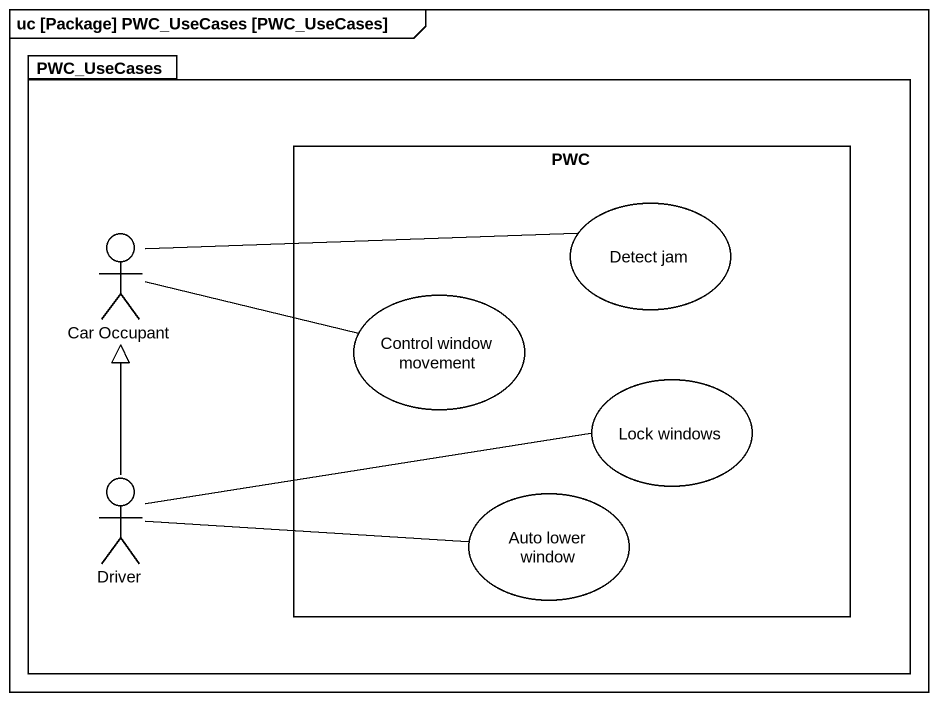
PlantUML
@startuml
mainframe uc [Package] PWC_UseCases [PWC_UseCases]
package PWC_UseCases {
  rectangle PWC {
    usecase "Detect jam" as Detect_jam
    usecase "Control window movement" as Control_window_movement
    usecase "Lock windows" as Lock_windows
    usecase "Auto lower window" as Auto_lower_window
  }
  actor "Car Occupant" as Car_Occupant
  actor Driver
}
Car_Occupant -right- Detect_jam
Car_Occupant -right- Control_window_movement
Driver -up-|> Car_Occupant
Driver -right- Lock_windows
Driver -right- Auto_lower_window
@enduml
